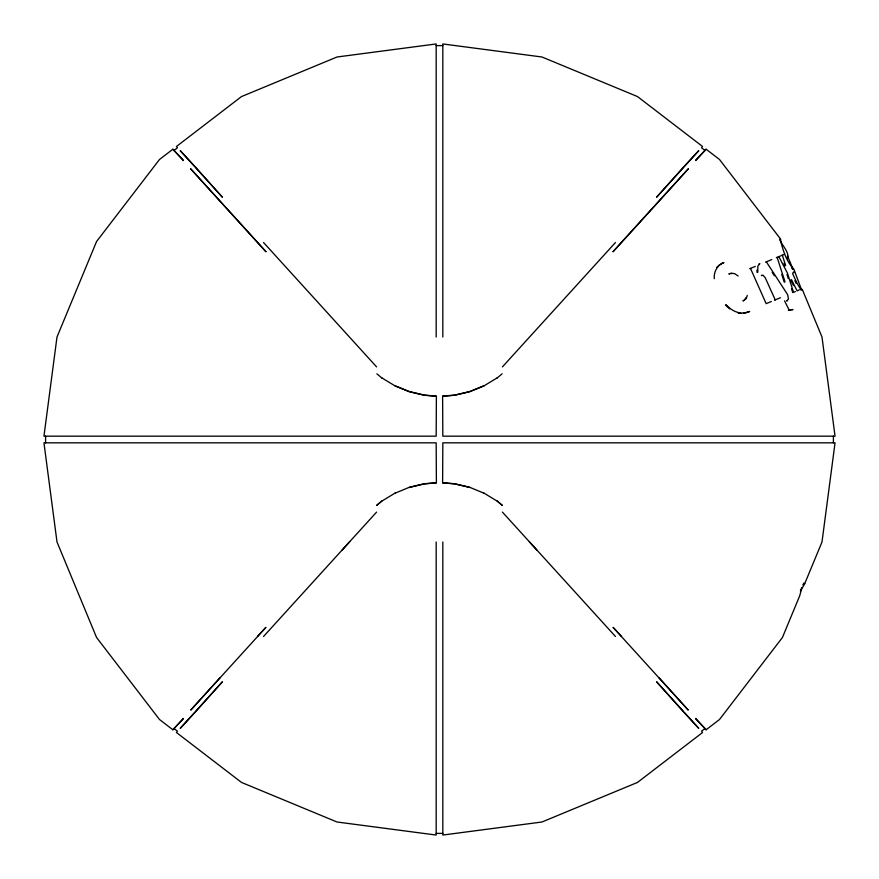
<?xml version="1.0" encoding="UTF-8"?>
<svg xmlns="http://www.w3.org/2000/svg" width="879" height="879" viewBox="0 0 879 879"><rect width="100%" height="100%" fill="white"/><g stroke="black" fill="none" stroke-linecap="round" stroke-linejoin="round"><path stroke-width="1.32" d="M394.858 385.705L409.131 391.507L424.128 395.056L436.391 396.198L436.171 436.171L43.95 436.171L57.003 337.009L96.569 241.505L159.495 159.495L172.877 149.221L183.436 160.505L172.877 149.221M469.869 487.493L454.872 483.944L442.609 482.802L442.829 442.829L835.05 442.829L821.997 541.991L804.757 583.59L801.472 589.424L799.67 595.885L782.431 637.495L719.505 719.505L706.123 729.779L695.564 718.495L706.123 729.779M714.286 278.709C713.627 271.908 717.33 264.964 723.889 262.546L719.461 264.876L716.66 267.513M787.386 258.635L787.54 255.987L793.078 269.381L791.649 268.051M788.155 258.316C788.287 250.372 782.442 246.318 779.838 239.44M747.271 295.399L746.249 298.618L742.909 300.937L743.678 300.618M800.395 590.842L801.736 587.666M802.89 584.92L803.296 583.942M746.183 297.487L744.392 300.091M172.877 729.779L183.436 718.495L172.877 729.779L159.495 719.505L96.569 637.495L57.003 541.991L43.95 442.829L436.171 442.829L436.391 482.802L424.128 483.944L409.131 487.493M706.123 149.221L695.564 160.505L706.123 149.221L719.505 159.495L780.607 239.121L780.244 239.769C783.079 250.054 786.079 261.316 793.847 269.062L801.582 289.905M780.486 239.11L780.574 241.384M195.435 711.924L222.398 681.785L180.206 728.372L194.534 712.935M683.565 167.076L656.602 197.215L698.794 150.628L684.466 166.065M220.135 677.621L190.754 710.1L265.93 627.32L257.492 636.484M342.041 550.177L349.666 541.772M615.465 242.516L502.414 366.895M263.535 636.484L376.586 512.105M793.232 272.314L794.001 271.996L792.616 273.633L797.033 283.17L799.593 287.598L802.351 289.587L821.997 337.009L835.05 436.171L442.829 436.171L442.609 396.198L454.872 395.056L469.869 391.507L484.142 385.705M502.118 373.828L497.14 377.981M787.419 300.464L786.716 301.079L788.474 299.047L787.683 294.729L766.356 261.821M381.86 501.019L376.662 505.392L381.64 501.239L395.067 493.086M173.888 150.54L177.459 147.804L176.448 146.485L241.505 96.569L337.009 57.003L436.171 43.95L436.171 337.009M705.112 728.46L701.541 731.196L702.552 732.515L637.495 782.431L541.991 821.997L442.829 835.05L442.829 541.991M497.36 377.761L483.933 385.914L469.65 391.726L455.904 394.968M729.614 273.666L728.845 273.984L731.262 273.215L734.668 273.677L738.162 276.028M759.06 263.909L759.83 263.59L757.808 266.216L757.852 272.149M749.721 268.71L755.303 266.403M765.587 262.14L771.806 259.569M776.355 257.679L780.827 255.833M781.552 255.525L784.156 254.449M771.333 301.508L766.158 303.651L750.49 268.403M774.465 300.211L780.431 297.739M795.341 291.564L793.539 292.311L787.386 273.006L778.86 256.646M799.022 290.037L797.077 290.85L791.529 279.698L790.759 280.016L793.539 285.587M792.21 309.804L792.979 309.485L789.177 310.122L784.573 300.86M394.858 493.295L409.35 487.274L423.096 484.032M743.403 313.287L749.699 311.452C741.294 315.572 731.8 311.364 726.186 304.683M788.408 310.441L790.946 310.012M442.609 396.198L454.652 395.264M424.348 483.736L436.391 482.802M436.171 45.609L442.829 45.609M436.171 833.391L442.829 833.391M730.493 273.534L732.185 273.534M762.258 275.523L761.357 275.49L763.027 275.204L765.235 277.72L775.234 299.893M424.348 395.264L436.391 396.198M442.609 482.802L454.652 483.736M738.184 313.111L740.755 313.407M801.252 289.499L802.263 289.685M423.096 394.968L409.35 391.726L395.067 385.914L381.64 377.761M455.904 484.032L469.65 487.274L484.142 493.295M803.648 583.118L804.757 583.59M483.933 493.086L497.36 501.239L502.338 505.392L497.14 501.019M799.923 289.235L800.879 289.894M705.112 150.54L701.541 147.804L702.552 146.485L637.495 96.569L541.991 57.003L442.829 43.95L442.829 337.009M173.888 728.46L177.459 731.196L176.448 732.515L241.505 782.431L337.009 821.997L436.171 835.05L436.171 541.991M729.68 308.903L725.417 305.002M381.86 377.981L376.882 373.828M376.586 366.895L263.535 242.516M502.414 512.105L615.465 636.484M621.508 636.484L613.07 627.32L688.246 710.1L658.865 677.621M194.534 166.065L180.206 150.628L222.398 197.215L195.435 167.076M529.334 541.772L536.959 550.177M684.466 712.935L698.794 728.372L656.602 681.785L683.565 711.924M772.201 272.358L774.41 275.753M794.869 280.654L796.264 283.477M777.124 257.36L785.024 281.884M782.321 255.207L785.628 265.48L784.859 265.799L784.035 263.228M781.761 274.402L784.255 282.203M787.024 274.611L788.254 278.467M791.539 288.773L792.77 292.63M756.918 270.15L757.083 272.468M833.402 436.171L833.402 442.829M45.598 436.171L45.598 442.829M688.246 168.9L613.07 251.68L688.246 168.9M265.93 251.68L190.754 168.9L265.93 251.68"/></g></svg>
